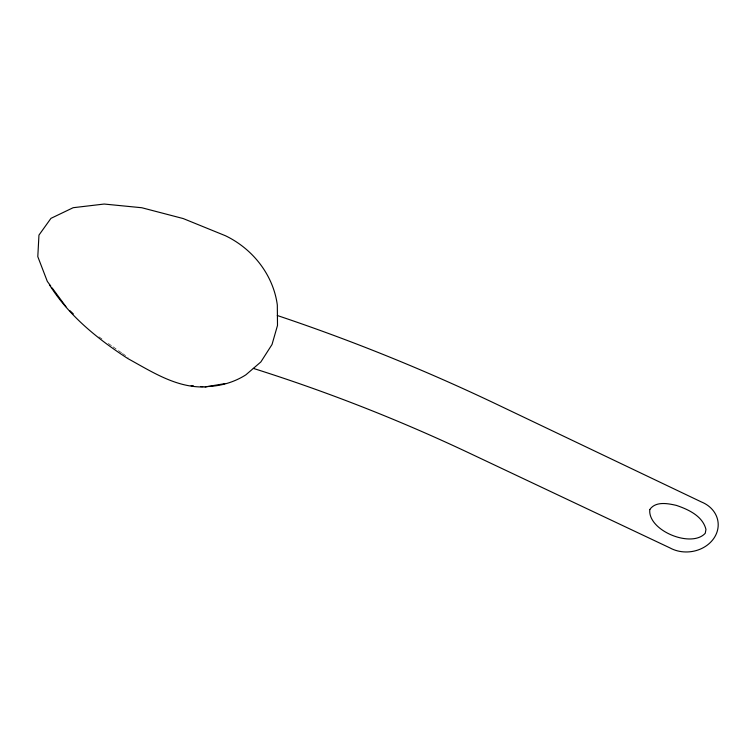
<?xml version="1.0" encoding="UTF-8"?>
<svg xmlns="http://www.w3.org/2000/svg" width="756" height="756" viewBox="0 0 756 756"><rect width="100%" height="100%" fill="white"/><g stroke="black" fill="none" stroke-linecap="round" stroke-linejoin="round"><path stroke-width="0.57" stroke-dasharray="3.78 2.83" d="M98.904 336.826L102.674 339.491M108.335 343.479L112.105 346.144M113.041 346.806L121.527 352.797M122.472 353.458L128.123 357.456"/><path stroke-width="1.13" d="M49.414 284.738C68.796 315.762 97.609 338.934 127.953 358.637C152.022 371.82 176.498 387.998 205.122 386.93L207.465 386.552A85.759 76.602 36.5 0 0 245.88 374.825L260.858 361.944L272.018 344.519L277.499 325.449L277.32 305.027A85.759 76.602 36.5 0 0 225.439 235.74L183.236 218.569L141.788 207.739L104.177 204.044L73.171 207.702L50.954 218.352L38.953 235.107L37.8 256.653L47.316 281.393L50.765 286.07M205.122 386.93L224.768 383.661M253.345 368.399C327.187 391.684 399.404 420.071 469.41 453.146L669.996 547.93A30.873 26.158 -6.4 0 0 713.872 538.3A30.873 26.158 -6.4 0 0 701.445 501.975L496.985 404.413C425.628 370.383 352.239 340.606 277.282 315.498M69.958 310.735L73.304 313.872M52.145 287.941L65.923 306.662M202.844 386.599A85.759 76.602 36.5 0 1 200.52 386.533M193.479 385.929A85.759 76.602 36.5 0 1 191.145 385.607M649.801 509.516C647.552 530.495 691.353 548.582 705.253 533.263L705.953 529.436C702.711 516.046 688.3 509.431 676.365 505.395C667.813 503.43 655.632 501.048 649.801 509.516"/></g></svg>
